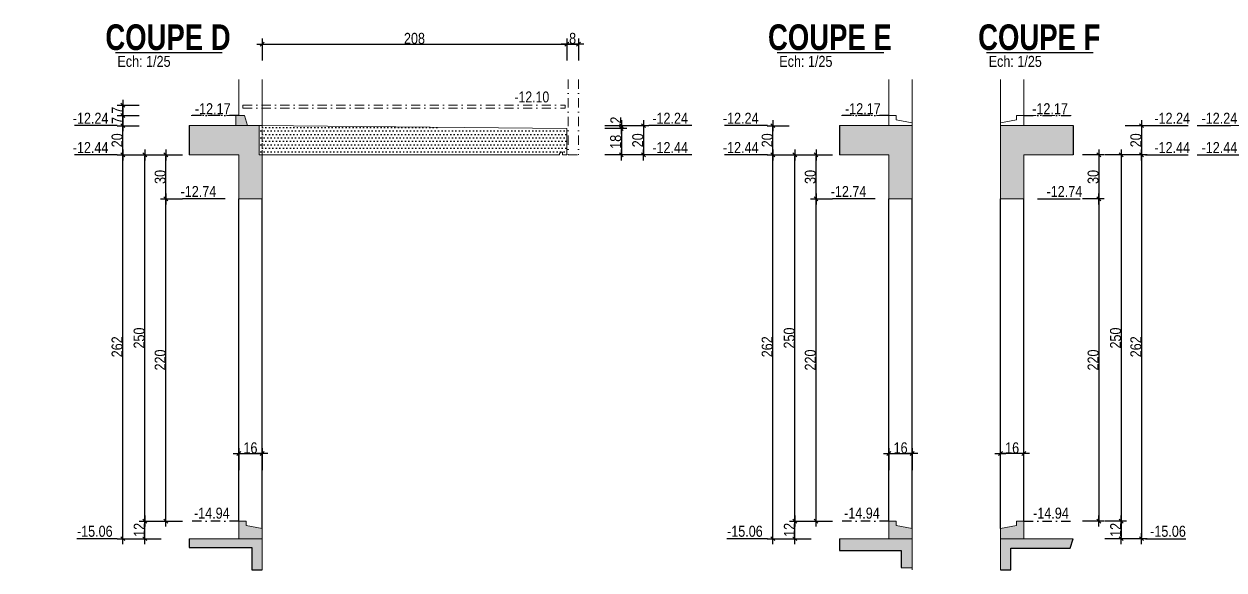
# Model space of a CAD drawing. Header units: millimetres. Extents: x -22 to 27383, y -3644 to 590.
# Drawn here: x 24017 to 25656, y -1179 to -433 of the extents above; entities that cross this region are included whole.
import ezdxf
from ezdxf.enums import TextEntityAlignment as Align

# ---------------------------------------------------------------- set-up
doc = ezdxf.new("R2010")
doc.units = ezdxf.units.MM
doc.linetypes.add('CACHE', pattern=[9.525, 6.35, -3.175])
doc.linetypes.add('TIRETPTX2', pattern=[50.8, 25.4, -12.7, 0, -12.7])
for name, color, linetype in [('01_cote_gen', 4, 'Continuous'), ('01_linteaux', 2, 'Continuous'), ('01_poch_BN', 9, 'Continuous'), ('01_poch_murs', 253, 'Continuous'), ('01_texte', 230, 'Continuous'), ('AA_COTES', 2, 'Continuous')]:
    doc.layers.add(name, color=color, linetype=linetype)
doc.layers.add('01_murs_coup', color=5, linetype='Continuous', lineweight=60)
doc.layers.add('01_tram_axes', color=2, linetype='TIRETPTX2', lineweight=9)
doc.styles.add('ARIAL NA', font='ARIALN.TTF')
doc.styles.add('Arial Narrow', font='ARIALN.TTF')
doc.styles.add('impact', font='impact.ttf')
doc.styles.add('MATTE_TXT', font='arial.ttf')
doc.styles.add('STYLE2', font='ARIALN.TTF')
doc.dimstyles.new('JB25', dxfattribs={"dimscale": 0.1, "dimtxt": 150, "dimasz": 15, "dimexe": 0.1, "dimexo": 0.1, "dimgap": 0.09, "dimtad": 1, "dimdec": 1, "dimlfac": 0.5, "dimdsep": 46, "dimtxsty": 'STYLE2', "dimblk1": 'BOND_G', "dimblk2": 'BOND_D', "dimsah": 1, "dimcen": 1.5, "dimdle": 0.01, "dimse1": 1, "dimse2": 1, "dimclrd": 4, "dimclre": 2, "dimclrt": 6, "dimazin": 2, "dimtfac": 2.333333, "dimtdec": 1, "dimtix": 1, "dimtmove": 2, "dimatfit": 3, "dimldrblk": 'BOND_G', "dimfxl": 1, "dimtolj": 1, "dimtzin": 0, "dimarcsym": 0})

# ---------------------------------------------------------------- blocks, each defined once
blk = doc.blocks.new('BOND_G')
at = {"layer": 'AA_COTES', "color": 0}
for p, q in [((0, -5), (0, 15)), ((5, 0), (-5, 0)), ((1.8, 1.8), (-1.8, -1.8))]:
    blk.add_line(p, q, dxfattribs=at)
blk = doc.blocks.new('BOND_D')
at = {"layer": 'AA_COTES', "color": 0}
for p, q in [((5, 0), (-5, 0)), ((-1.8, -1.8), (1.8, 1.8)), ((0, 5), (0, -15))]:
    blk.add_line(p, q, dxfattribs=at)
blk = doc.blocks.new('*D2472')
at = {"layer": '01_cote_gen', "color": 4, "lineweight": -2, "transparency": 16777216}
blk.add_line((24311.4, -1019.6), (24340.4, -1019.6), dxfattribs=at)
at = {"layer": 'Defpoints', "color": 0, "transparency": 16777216}
for p in [(24341.9, -1019.6), (24309.9, -1060.9), (24341.9, -1070.9)]:
    blk.add_point(p, dxfattribs=at)
at = {"layer": '01_cote_gen', "color": 4, "lineweight": -2, "transparency": 16777216, "xscale": 1.5, "yscale": 1.5, "zscale": 1.5, "rotation": 180}
blk.add_blockref('BOND_G', (24309.9, -1019.6), dxfattribs=at)
at = {"layer": '01_cote_gen', "color": 4, "lineweight": -2, "transparency": 16777216, "xscale": 1.5, "yscale": 1.5, "zscale": 1.5}
blk.add_blockref('BOND_D', (24341.9, -1019.6), dxfattribs=at)
at = {"layer": '01_cote_gen', "color": 6, "lineweight": 0, "transparency": 16777216, "insert": (24325.9, -1011.9), "char_height": 15, "attachment_point": 5, "style": 'STYLE2'}
blk.add_mtext('\\A1;16', dxfattribs=at)
blk = doc.blocks.new('*D2473')
at = {"layer": '01_cote_gen', "color": 4, "lineweight": -2, "transparency": 16777216}
blk.add_line((24181.5, -1134.3), (24181.5, -1113.3), dxfattribs=at)
at = {"layer": 'Defpoints', "color": 0, "transparency": 16777216}
for p in [(24181.5, -1111.8), (24279.6, -1111.8), (24279.6, -1135.8)]:
    blk.add_point(p, dxfattribs=at)
at = {"layer": '01_cote_gen', "color": 4, "lineweight": -2, "transparency": 16777216, "xscale": 1.5, "yscale": 1.5, "zscale": 1.5}
for name, p, rotation in [('BOND_D', (24181.5, -1111.8), 90), ('BOND_G', (24181.5, -1135.8), 270)]:
    blk.add_blockref(name, p, dxfattribs=dict(at, rotation=rotation))
at = {"layer": '01_cote_gen', "color": 6, "lineweight": 0, "transparency": 16777216, "insert": (24174, -1123.8), "char_height": 15, "attachment_point": 5, "rotation": 90, "style": 'STYLE2'}
blk.add_mtext('\\A1;12', dxfattribs=at)
blk = doc.blocks.new('*D2474')
at = {"layer": '01_cote_gen', "color": 4, "lineweight": -2, "transparency": 16777216}
blk.add_line((24343.4, -460.4), (24756.4, -460.4), dxfattribs=at)
at = {"layer": 'Defpoints', "color": 0, "transparency": 16777216}
for p in [(24757.9, -460.4), (24341.9, -525.3), (24757.9, -544.7)]:
    blk.add_point(p, dxfattribs=at)
at = {"layer": '01_cote_gen', "color": 4, "lineweight": -2, "transparency": 16777216, "xscale": 1.5, "yscale": 1.5, "zscale": 1.5, "rotation": 180}
blk.add_blockref('BOND_G', (24341.9, -460.4), dxfattribs=at)
at = {"layer": '01_cote_gen', "color": 4, "lineweight": -2, "transparency": 16777216, "xscale": 1.5, "yscale": 1.5, "zscale": 1.5}
blk.add_blockref('BOND_D', (24757.9, -460.4), dxfattribs=at)
at = {"layer": '01_cote_gen', "color": 6, "lineweight": 0, "transparency": 16777216, "insert": (24549.9, -452.7), "char_height": 15, "attachment_point": 5, "style": 'STYLE2'}
blk.add_mtext('\\A1;208', dxfattribs=at)
blk = doc.blocks.new('*D2475')
at = {"layer": '01_cote_gen', "color": 4, "lineweight": -2, "transparency": 16777216}
blk.add_line((24832.5, -577.3), (24832.5, -610.3), dxfattribs=at)
at = {"layer": 'Defpoints', "color": 0, "transparency": 16777216}
for p in [(24768.2, -575.8), (24768.2, -611.8), (24832.5, -611.8)]:
    blk.add_point(p, dxfattribs=at)
at = {"layer": '01_cote_gen', "color": 4, "lineweight": -2, "transparency": 16777216, "xscale": 1.5, "yscale": 1.5, "zscale": 1.5}
for name, p, rotation in [('BOND_G', (24832.5, -575.8), 90), ('BOND_D', (24832.5, -611.8), 270)]:
    blk.add_blockref(name, p, dxfattribs=dict(at, rotation=rotation))
at = {"layer": '01_cote_gen', "color": 6, "lineweight": 0, "transparency": 16777216, "insert": (24824.8, -593.8), "char_height": 15, "attachment_point": 5, "rotation": 90, "style": 'STYLE2'}
blk.add_mtext('\\A1;18', dxfattribs=at)
blk = doc.blocks.new('*D2476')
at = {"layer": '01_cote_gen', "color": 4, "lineweight": -2, "transparency": 16777216}
blk.add_line((24832.5, -573.3), (24832.5, -574.3), dxfattribs=at)
at = {"layer": 'Defpoints', "color": 0, "transparency": 16777216}
for p in [(24348.2, -571.8), (24768.2, -575.8), (24832.5, -575.8)]:
    blk.add_point(p, dxfattribs=at)
at = {"layer": '01_cote_gen', "color": 4, "lineweight": -2, "transparency": 16777216, "xscale": 1.5, "yscale": 1.5, "zscale": 1.5}
for name, p, rotation in [('BOND_G', (24832.5, -571.8), 90), ('BOND_D', (24832.5, -575.8), 270)]:
    blk.add_blockref(name, p, dxfattribs=dict(at, rotation=rotation))
at = {"layer": '01_cote_gen', "color": 6, "lineweight": 0, "transparency": 16777216, "insert": (24825, -564.2), "char_height": 15, "attachment_point": 5, "rotation": 90, "style": 'STYLE2'}
blk.add_mtext('\\A1;2', dxfattribs=at)
blk = doc.blocks.new('*D2477')
at = {"layer": '01_cote_gen', "color": 4, "lineweight": -2, "transparency": 16777216}
blk.add_line((24862.7, -573.3), (24862.7, -610.3), dxfattribs=at)
at = {"layer": 'Defpoints', "color": 0, "transparency": 16777216}
for p in [(24840, -571.8), (24840, -611.8), (24862.7, -611.8)]:
    blk.add_point(p, dxfattribs=at)
at = {"layer": '01_cote_gen', "color": 4, "lineweight": -2, "transparency": 16777216, "xscale": 1.5, "yscale": 1.5, "zscale": 1.5}
for name, p, rotation in [('BOND_G', (24862.7, -571.8), 90), ('BOND_D', (24862.7, -611.8), 270)]:
    blk.add_blockref(name, p, dxfattribs=dict(at, rotation=rotation))
at = {"layer": '01_cote_gen', "color": 6, "lineweight": 0, "transparency": 16777216, "insert": (24855, -591.8), "char_height": 15, "attachment_point": 5, "rotation": 90, "style": 'STYLE2'}
blk.add_mtext('\\A1;20', dxfattribs=at)
blk = doc.blocks.new('*D2484')
at = {"layer": '01_cote_gen', "color": 4, "lineweight": -2, "ltscale": 2, "transparency": 16777216}
blk.add_line((24759.4, -460.4), (24772.4, -460.4), dxfattribs=at)
at = {"layer": 'Defpoints', "color": 0, "ltscale": 2, "transparency": 16777216}
for p in [(24757.9, -467.9), (24773.9, -460.4), (24773.9, -508.7)]:
    blk.add_point(p, dxfattribs=at)
at = {"layer": '01_cote_gen', "color": 4, "lineweight": -2, "ltscale": 2, "transparency": 16777216, "xscale": 1.5, "yscale": 1.5, "zscale": 1.5, "rotation": 180}
blk.add_blockref('BOND_G', (24757.9, -460.4), dxfattribs=at)
at = {"layer": '01_cote_gen', "color": 4, "lineweight": -2, "ltscale": 2, "transparency": 16777216, "xscale": 1.5, "yscale": 1.5, "zscale": 1.5}
blk.add_blockref('BOND_D', (24773.9, -460.4), dxfattribs=at)
at = {"layer": '01_cote_gen', "color": 6, "lineweight": 0, "ltscale": 2, "transparency": 16777216, "insert": (24765.9, -452.7), "char_height": 15, "attachment_point": 5, "style": 'STYLE2'}
blk.add_mtext('\\A1;8', dxfattribs=at)
blk = doc.blocks.new('*D2478')
at = {"layer": '01_cote_gen', "color": 4, "lineweight": -2, "ltscale": 0.1, "transparency": 16777216}
blk.add_line((24151.4, -610.3), (24151.4, -573.3), dxfattribs=at)
at = {"layer": 'Defpoints', "color": 0, "ltscale": 0.1, "transparency": 16777216}
for p in [(24151.4, -571.8), (24194.7, -571.8), (24201.6, -611.8)]:
    blk.add_point(p, dxfattribs=at)
at = {"layer": '01_cote_gen', "color": 4, "lineweight": -2, "ltscale": 0.1, "transparency": 16777216, "xscale": 1.5, "yscale": 1.5, "zscale": 1.5}
for name, p, rotation in [('BOND_D', (24151.4, -571.8), 90), ('BOND_G', (24151.4, -611.8), 270)]:
    blk.add_blockref(name, p, dxfattribs=dict(at, rotation=rotation))
at = {"layer": '01_cote_gen', "color": 6, "ltscale": 0.1, "transparency": 16777216, "insert": (24143.8, -591.8), "char_height": 15, "attachment_point": 5, "rotation": 90, "style": 'STYLE2'}
blk.add_mtext('\\A1;20', dxfattribs=at)
blk = doc.blocks.new('*D2479')
at = {"layer": '01_cote_gen', "color": 4, "lineweight": -2, "ltscale": 0.1, "transparency": 16777216}
blk.add_line((24151.4, -570.3), (24151.4, -559.3), dxfattribs=at)
at = {"layer": 'Defpoints', "color": 0, "ltscale": 0.1, "transparency": 16777216}
for p in [(24151.4, -557.8), (24187, -557.8), (24187, -571.8)]:
    blk.add_point(p, dxfattribs=at)
at = {"layer": '01_cote_gen', "color": 4, "lineweight": -2, "ltscale": 0.1, "transparency": 16777216, "xscale": 1.5, "yscale": 1.5, "zscale": 1.5}
for name, p, rotation in [('BOND_D', (24151.4, -557.8), 90), ('BOND_G', (24151.4, -571.8), 270)]:
    blk.add_blockref(name, p, dxfattribs=dict(at, rotation=rotation))
at = {"layer": '01_cote_gen', "color": 6, "ltscale": 0.1, "transparency": 16777216, "insert": (24143.9, -564.8), "char_height": 15, "attachment_point": 5, "rotation": 90, "style": 'STYLE2'}
blk.add_mtext('\\A1;7', dxfattribs=at)
blk = doc.blocks.new('*D2480')
at = {"layer": '01_cote_gen', "color": 4, "lineweight": -2, "ltscale": 0.1, "transparency": 16777216}
blk.add_line((24151.4, -556.3), (24151.4, -545.3), dxfattribs=at)
at = {"layer": 'Defpoints', "color": 0, "ltscale": 0.1, "transparency": 16777216}
for p in [(24151.4, -543.8), (24273.2, -543.8), (24259.9, -557.8)]:
    blk.add_point(p, dxfattribs=at)
at = {"layer": '01_cote_gen', "color": 4, "lineweight": -2, "ltscale": 0.1, "transparency": 16777216, "xscale": 1.5, "yscale": 1.5, "zscale": 1.5}
for name, p, rotation in [('BOND_D', (24151.4, -543.8), 90), ('BOND_G', (24151.4, -557.8), 270)]:
    blk.add_blockref(name, p, dxfattribs=dict(at, rotation=rotation))
at = {"layer": '01_cote_gen', "color": 6, "ltscale": 0.1, "transparency": 16777216, "insert": (24143.9, -550.8), "char_height": 15, "attachment_point": 5, "rotation": 90, "style": 'STYLE2'}
blk.add_mtext('\\A1;7', dxfattribs=at)
blk = doc.blocks.new('*D2481')
at = {"layer": '01_cote_gen', "color": 4, "lineweight": -2, "transparency": 16777216}
blk.add_line((24151.4, -1134.3), (24151.4, -613.3), dxfattribs=at)
at = {"layer": 'Defpoints', "color": 0, "transparency": 16777216}
for p in [(24151.4, -611.8), (24173.9, -611.8), (24210.3, -1135.8)]:
    blk.add_point(p, dxfattribs=at)
at = {"layer": '01_cote_gen', "color": 4, "lineweight": -2, "transparency": 16777216, "xscale": 1.5, "yscale": 1.5, "zscale": 1.5}
for name, p, rotation in [('BOND_D', (24151.4, -611.8), 90), ('BOND_G', (24151.4, -1135.8), 270)]:
    blk.add_blockref(name, p, dxfattribs=dict(at, rotation=rotation))
at = {"layer": '01_cote_gen', "color": 6, "transparency": 16777216, "insert": (24143.8, -873.8), "char_height": 15, "attachment_point": 5, "rotation": 90, "style": 'STYLE2'}
blk.add_mtext('\\A1;262', dxfattribs=at)
blk = doc.blocks.new('*D2482')
at = {"layer": '01_cote_gen', "color": 4, "lineweight": -2, "transparency": 16777216}
blk.add_line((24181.5, -1110.3), (24181.5, -613.3), dxfattribs=at)
at = {"layer": 'Defpoints', "color": 0, "transparency": 16777216}
for p in [(24173.9, -611.8), (24181.5, -611.8), (24189, -1111.8)]:
    blk.add_point(p, dxfattribs=at)
at = {"layer": '01_cote_gen', "color": 4, "lineweight": -2, "transparency": 16777216, "xscale": 1.5, "yscale": 1.5, "zscale": 1.5}
for name, p, rotation in [('BOND_D', (24181.5, -611.8), 90), ('BOND_G', (24181.5, -1111.8), 270)]:
    blk.add_blockref(name, p, dxfattribs=dict(at, rotation=rotation))
at = {"layer": '01_cote_gen', "color": 6, "transparency": 16777216, "insert": (24173.9, -861.8), "char_height": 15, "attachment_point": 5, "rotation": 90, "style": 'STYLE2'}
blk.add_mtext('\\A1;250', dxfattribs=at)
blk = doc.blocks.new('*D2485')
at = {"layer": '01_cote_gen', "color": 4, "lineweight": -2, "transparency": 16777216}
blk.add_line((24210.4, -1110.3), (24210.4, -673.3), dxfattribs=at)
at = {"layer": 'Defpoints', "color": 0, "transparency": 16777216}
for p in [(24210.4, -671.8), (24309.9, -671.8), (24245.1, -1111.8)]:
    blk.add_point(p, dxfattribs=at)
at = {"layer": '01_cote_gen', "color": 4, "lineweight": -2, "transparency": 16777216, "xscale": 1.5, "yscale": 1.5, "zscale": 1.5}
for name, p, rotation in [('BOND_D', (24210.4, -671.8), 90), ('BOND_G', (24210.4, -1111.8), 270)]:
    blk.add_blockref(name, p, dxfattribs=dict(at, rotation=rotation))
at = {"layer": '01_cote_gen', "color": 6, "transparency": 16777216, "insert": (24202.7, -891.8), "char_height": 15, "attachment_point": 5, "rotation": 90, "style": 'STYLE2'}
blk.add_mtext('\\A1;220', dxfattribs=at)
blk = doc.blocks.new('*D2483')
at = {"layer": '01_cote_gen', "color": 4, "lineweight": -2, "transparency": 16777216}
blk.add_line((24210.4, -670.3), (24210.4, -613.3), dxfattribs=at)
at = {"layer": 'Defpoints', "color": 0, "transparency": 16777216}
for p in [(24204, -611.8), (24210.4, -611.8), (24232.9, -671.8)]:
    blk.add_point(p, dxfattribs=at)
at = {"layer": '01_cote_gen', "color": 4, "lineweight": -2, "transparency": 16777216, "xscale": 1.5, "yscale": 1.5, "zscale": 1.5}
for name, p, rotation in [('BOND_D', (24210.4, -611.8), 90), ('BOND_G', (24210.4, -671.8), 270)]:
    blk.add_blockref(name, p, dxfattribs=dict(at, rotation=rotation))
at = {"layer": '01_cote_gen', "color": 6, "transparency": 16777216, "insert": (24202.7, -641.8), "char_height": 15, "attachment_point": 5, "rotation": 90, "style": 'STYLE2'}
blk.add_mtext('\\A1;30', dxfattribs=at)
blk = doc.blocks.new('*D2486')
at = {"layer": '01_cote_gen', "color": 4, "lineweight": -2, "transparency": 16777216}
blk.add_line((25199.4, -1019.6), (25228.4, -1019.6), dxfattribs=at)
at = {"layer": 'Defpoints', "color": 0, "transparency": 16777216}
for p in [(25229.9, -1019.6), (25197.9, -1060.9), (25229.9, -1070.9)]:
    blk.add_point(p, dxfattribs=at)
at = {"layer": '01_cote_gen', "color": 4, "lineweight": -2, "transparency": 16777216, "xscale": 1.5, "yscale": 1.5, "zscale": 1.5, "rotation": 180}
blk.add_blockref('BOND_G', (25197.9, -1019.6), dxfattribs=at)
at = {"layer": '01_cote_gen', "color": 4, "lineweight": -2, "transparency": 16777216, "xscale": 1.5, "yscale": 1.5, "zscale": 1.5}
blk.add_blockref('BOND_D', (25229.9, -1019.6), dxfattribs=at)
at = {"layer": '01_cote_gen', "color": 6, "lineweight": 0, "transparency": 16777216, "insert": (25213.9, -1011.9), "char_height": 15, "attachment_point": 5, "style": 'STYLE2'}
blk.add_mtext('\\A1;16', dxfattribs=at)
blk = doc.blocks.new('*D2487')
at = {"layer": '01_cote_gen', "color": 4, "lineweight": -2, "transparency": 16777216}
blk.add_line((25069.5, -1134.3), (25069.5, -1113.3), dxfattribs=at)
at = {"layer": 'Defpoints', "color": 0, "transparency": 16777216}
for p in [(25069.5, -1111.8), (25167.6, -1111.8), (25167.6, -1135.8)]:
    blk.add_point(p, dxfattribs=at)
at = {"layer": '01_cote_gen', "color": 4, "lineweight": -2, "transparency": 16777216, "xscale": 1.5, "yscale": 1.5, "zscale": 1.5}
for name, p, rotation in [('BOND_D', (25069.5, -1111.8), 90), ('BOND_G', (25069.5, -1135.8), 270)]:
    blk.add_blockref(name, p, dxfattribs=dict(at, rotation=rotation))
at = {"layer": '01_cote_gen', "color": 6, "lineweight": 0, "transparency": 16777216, "insert": (25062, -1123.8), "char_height": 15, "attachment_point": 5, "rotation": 90, "style": 'STYLE2'}
blk.add_mtext('\\A1;12', dxfattribs=at)
blk = doc.blocks.new('*D2488')
at = {"layer": '01_cote_gen', "color": 4, "lineweight": -2, "ltscale": 0.1, "transparency": 16777216}
blk.add_line((25039.4, -610.3), (25039.4, -573.3), dxfattribs=at)
at = {"layer": 'Defpoints', "color": 0, "ltscale": 0.1, "transparency": 16777216}
for p in [(25039.4, -571.8), (25082.7, -571.8), (25089.6, -611.8)]:
    blk.add_point(p, dxfattribs=at)
at = {"layer": '01_cote_gen', "color": 4, "lineweight": -2, "ltscale": 0.1, "transparency": 16777216, "xscale": 1.5, "yscale": 1.5, "zscale": 1.5}
for name, p, rotation in [('BOND_D', (25039.4, -571.8), 90), ('BOND_G', (25039.4, -611.8), 270)]:
    blk.add_blockref(name, p, dxfattribs=dict(at, rotation=rotation))
at = {"layer": '01_cote_gen', "color": 6, "ltscale": 0.1, "transparency": 16777216, "insert": (25031.8, -591.8), "char_height": 15, "attachment_point": 5, "rotation": 90, "style": 'STYLE2'}
blk.add_mtext('\\A1;20', dxfattribs=at)
blk = doc.blocks.new('*D2489')
at = {"layer": '01_cote_gen', "color": 4, "lineweight": -2, "transparency": 16777216}
blk.add_line((25039.4, -1134.3), (25039.4, -613.3), dxfattribs=at)
at = {"layer": 'Defpoints', "color": 0, "transparency": 16777216}
for p in [(25039.4, -611.8), (25061.9, -611.8), (25098.3, -1135.8)]:
    blk.add_point(p, dxfattribs=at)
at = {"layer": '01_cote_gen', "color": 4, "lineweight": -2, "transparency": 16777216, "xscale": 1.5, "yscale": 1.5, "zscale": 1.5}
for name, p, rotation in [('BOND_D', (25039.4, -611.8), 90), ('BOND_G', (25039.4, -1135.8), 270)]:
    blk.add_blockref(name, p, dxfattribs=dict(at, rotation=rotation))
at = {"layer": '01_cote_gen', "color": 6, "transparency": 16777216, "insert": (25031.8, -873.8), "char_height": 15, "attachment_point": 5, "rotation": 90, "style": 'STYLE2'}
blk.add_mtext('\\A1;262', dxfattribs=at)
blk = doc.blocks.new('*D2490')
at = {"layer": '01_cote_gen', "color": 4, "lineweight": -2, "transparency": 16777216}
blk.add_line((25069.5, -1110.3), (25069.5, -613.3), dxfattribs=at)
at = {"layer": 'Defpoints', "color": 0, "transparency": 16777216}
for p in [(25061.9, -611.8), (25069.5, -611.8), (25077, -1111.8)]:
    blk.add_point(p, dxfattribs=at)
at = {"layer": '01_cote_gen', "color": 4, "lineweight": -2, "transparency": 16777216, "xscale": 1.5, "yscale": 1.5, "zscale": 1.5}
for name, p, rotation in [('BOND_D', (25069.5, -611.8), 90), ('BOND_G', (25069.5, -1111.8), 270)]:
    blk.add_blockref(name, p, dxfattribs=dict(at, rotation=rotation))
at = {"layer": '01_cote_gen', "color": 6, "transparency": 16777216, "insert": (25061.9, -861.8), "char_height": 15, "attachment_point": 5, "rotation": 90, "style": 'STYLE2'}
blk.add_mtext('\\A1;250', dxfattribs=at)
blk = doc.blocks.new('*D2491')
at = {"layer": '01_cote_gen', "color": 4, "lineweight": -2, "transparency": 16777216}
blk.add_line((25098.4, -1110.3), (25098.4, -673.3), dxfattribs=at)
at = {"layer": 'Defpoints', "color": 0, "transparency": 16777216}
for p in [(25098.4, -671.8), (25197.9, -671.8), (25133.1, -1111.8)]:
    blk.add_point(p, dxfattribs=at)
at = {"layer": '01_cote_gen', "color": 4, "lineweight": -2, "transparency": 16777216, "xscale": 1.5, "yscale": 1.5, "zscale": 1.5}
for name, p, rotation in [('BOND_D', (25098.4, -671.8), 90), ('BOND_G', (25098.4, -1111.8), 270)]:
    blk.add_blockref(name, p, dxfattribs=dict(at, rotation=rotation))
at = {"layer": '01_cote_gen', "color": 6, "transparency": 16777216, "insert": (25090.7, -891.8), "char_height": 15, "attachment_point": 5, "rotation": 90, "style": 'STYLE2'}
blk.add_mtext('\\A1;220', dxfattribs=at)
blk = doc.blocks.new('*D2492')
at = {"layer": '01_cote_gen', "color": 4, "lineweight": -2, "transparency": 16777216}
blk.add_line((25098.4, -670.3), (25098.4, -613.3), dxfattribs=at)
at = {"layer": 'Defpoints', "color": 0, "transparency": 16777216}
for p in [(25092, -611.8), (25098.4, -611.8), (25120.9, -671.8)]:
    blk.add_point(p, dxfattribs=at)
at = {"layer": '01_cote_gen', "color": 4, "lineweight": -2, "transparency": 16777216, "xscale": 1.5, "yscale": 1.5, "zscale": 1.5}
for name, p, rotation in [('BOND_D', (25098.4, -611.8), 90), ('BOND_G', (25098.4, -671.8), 270)]:
    blk.add_blockref(name, p, dxfattribs=dict(at, rotation=rotation))
at = {"layer": '01_cote_gen', "color": 6, "transparency": 16777216, "insert": (25090.7, -641.8), "char_height": 15, "attachment_point": 5, "rotation": 90, "style": 'STYLE2'}
blk.add_mtext('\\A1;30', dxfattribs=at)
blk = doc.blocks.new('*D2493')
at = {"layer": '01_cote_gen', "color": 4, "lineweight": -2, "transparency": 16777216}
blk.add_line((25380.8, -1019.6), (25351.8, -1019.6), dxfattribs=at)
at = {"layer": 'Defpoints', "color": 0, "transparency": 16777216}
for p in [(25350.3, -1019.6), (25382.3, -1060.9), (25350.3, -1070.9)]:
    blk.add_point(p, dxfattribs=at)
at = {"layer": '01_cote_gen', "color": 4, "lineweight": -2, "transparency": 16777216, "xscale": 1.5, "yscale": 1.5, "zscale": 1.5, "rotation": 180}
blk.add_blockref('BOND_D', (25350.3, -1019.6), dxfattribs=at)
at = {"layer": '01_cote_gen', "color": 4, "lineweight": -2, "transparency": 16777216, "xscale": 1.5, "yscale": 1.5, "zscale": 1.5}
blk.add_blockref('BOND_G', (25382.3, -1019.6), dxfattribs=at)
at = {"layer": '01_cote_gen', "color": 6, "lineweight": 0, "transparency": 16777216, "insert": (25366.3, -1011.9), "char_height": 15, "attachment_point": 5, "style": 'STYLE2'}
blk.add_mtext('\\A1;16', dxfattribs=at)
blk = doc.blocks.new('*D2494')
at = {"layer": '01_cote_gen', "color": 4, "lineweight": -2, "transparency": 16777216}
blk.add_line((25543.1, -573.3), (25543.1, -610.3), dxfattribs=at)
at = {"layer": 'Defpoints', "color": 0, "transparency": 16777216}
for p in [(25449.8, -571.8), (25449.8, -611.8), (25543.1, -611.8)]:
    blk.add_point(p, dxfattribs=at)
at = {"layer": '01_cote_gen', "color": 4, "lineweight": -2, "transparency": 16777216, "xscale": 1.5, "yscale": 1.5, "zscale": 1.5}
for name, p, rotation in [('BOND_G', (25543.1, -571.8), 90), ('BOND_D', (25543.1, -611.8), 270)]:
    blk.add_blockref(name, p, dxfattribs=dict(at, rotation=rotation))
at = {"layer": '01_cote_gen', "color": 6, "transparency": 16777216, "insert": (25535.4, -591.8), "char_height": 15, "attachment_point": 5, "rotation": 90, "style": 'STYLE2'}
blk.add_mtext('\\A1;20', dxfattribs=at)
blk = doc.blocks.new('*D2495')
at = {"layer": '01_cote_gen', "color": 4, "lineweight": -2, "transparency": 16777216}
blk.add_line((0, -613.3), (0, -1134.3), dxfattribs=at)
at = {"layer": 'Defpoints', "color": 0, "transparency": 16777216}
for p in [(25449.8, -611.8), (0, -1135.8), (0, -1135.8)]:
    blk.add_point(p, dxfattribs=at)
at = {"layer": '01_cote_gen', "color": 4, "lineweight": -2, "transparency": 16777216, "xscale": 1.5, "yscale": 1.5, "zscale": 1.5}
for name, p, rotation in [('BOND_G', (0, -611.8), 90), ('BOND_D', (0, -1135.8), 270)]:
    blk.add_blockref(name, p, dxfattribs=dict(at, rotation=rotation))
at = {"layer": '01_cote_gen', "color": 6, "transparency": 16777216, "insert": (-7.7, -873.8), "char_height": 15, "attachment_point": 5, "rotation": 90, "style": 'STYLE2'}
blk.add_mtext('\\A1;262', dxfattribs=at)
blk = doc.blocks.new('*D2496')
at = {"layer": '01_cote_gen', "color": 4, "lineweight": -2, "transparency": 16777216}
blk.add_line((25515.2, -613.3), (25515.2, -1110.3), dxfattribs=at)
at = {"layer": 'Defpoints', "color": 0, "transparency": 16777216}
for p in [(25449.8, -611.8), (25449.8, -1111.8), (25515.2, -1111.8)]:
    blk.add_point(p, dxfattribs=at)
at = {"layer": '01_cote_gen', "color": 4, "lineweight": -2, "transparency": 16777216, "xscale": 1.5, "yscale": 1.5, "zscale": 1.5}
for name, p, rotation in [('BOND_G', (25515.2, -611.8), 90), ('BOND_D', (25515.2, -1111.8), 270)]:
    blk.add_blockref(name, p, dxfattribs=dict(at, rotation=rotation))
at = {"layer": '01_cote_gen', "color": 6, "transparency": 16777216, "insert": (25507.6, -861.8), "char_height": 15, "attachment_point": 5, "rotation": 90, "style": 'STYLE2'}
blk.add_mtext('\\A1;250', dxfattribs=at)
blk = doc.blocks.new('*D2497')
at = {"layer": '01_cote_gen', "color": 4, "lineweight": -2, "transparency": 16777216}
blk.add_line((25515.2, -1113.3), (25515.2, -1134.3), dxfattribs=at)
at = {"layer": 'Defpoints', "color": 0, "transparency": 16777216}
for p in [(25492.7, -1111.8), (25449.8, -1135.8), (25515.2, -1135.8)]:
    blk.add_point(p, dxfattribs=at)
at = {"layer": '01_cote_gen', "color": 4, "lineweight": -2, "transparency": 16777216, "xscale": 1.5, "yscale": 1.5, "zscale": 1.5}
for name, p, rotation in [('BOND_G', (25515.2, -1111.8), 90), ('BOND_D', (25515.2, -1135.8), 270)]:
    blk.add_blockref(name, p, dxfattribs=dict(at, rotation=rotation))
at = {"layer": '01_cote_gen', "color": 6, "transparency": 16777216, "insert": (25507.7, -1123.8), "char_height": 15, "attachment_point": 5, "rotation": 90, "style": 'STYLE2'}
blk.add_mtext('\\A1;12', dxfattribs=at)
blk = doc.blocks.new('*D2498')
at = {"layer": '01_cote_gen', "color": 4, "lineweight": -2, "transparency": 16777216}
blk.add_line((25484.7, -613.3), (25484.7, -670.3), dxfattribs=at)
at = {"layer": 'Defpoints', "color": 0, "transparency": 16777216}
for p in [(25449.8, -611.8), (25382.3, -671.8), (25484.7, -671.8)]:
    blk.add_point(p, dxfattribs=at)
at = {"layer": '01_cote_gen', "color": 4, "lineweight": -2, "transparency": 16777216, "xscale": 1.5, "yscale": 1.5, "zscale": 1.5}
for name, p, rotation in [('BOND_G', (25484.7, -611.8), 90), ('BOND_D', (25484.7, -671.8), 270)]:
    blk.add_blockref(name, p, dxfattribs=dict(at, rotation=rotation))
at = {"layer": '01_cote_gen', "color": 6, "transparency": 16777216, "insert": (25477, -641.8), "char_height": 15, "attachment_point": 5, "rotation": 90, "style": 'STYLE2'}
blk.add_mtext('\\A1;30', dxfattribs=at)
blk = doc.blocks.new('*D2499')
at = {"layer": '01_cote_gen', "color": 4, "lineweight": -2, "transparency": 16777216}
blk.add_line((25484.7, -673.3), (25484.7, -1110.3), dxfattribs=at)
at = {"layer": 'Defpoints', "color": 0, "transparency": 16777216}
for p in [(25462.2, -671.8), (25449.8, -1111.8), (25484.7, -1111.8)]:
    blk.add_point(p, dxfattribs=at)
at = {"layer": '01_cote_gen', "color": 4, "lineweight": -2, "transparency": 16777216, "xscale": 1.5, "yscale": 1.5, "zscale": 1.5}
for name, p, rotation in [('BOND_G', (25484.7, -671.8), 90), ('BOND_D', (25484.7, -1111.8), 270)]:
    blk.add_blockref(name, p, dxfattribs=dict(at, rotation=rotation))
at = {"layer": '01_cote_gen', "color": 6, "transparency": 16777216, "insert": (25477, -891.8), "char_height": 15, "attachment_point": 5, "rotation": 90, "style": 'STYLE2'}
blk.add_mtext('\\A1;220', dxfattribs=at)
blk = doc.blocks.new('*D2504')
at = {"layer": '01_cote_gen', "color": 4, "lineweight": -2, "transparency": 16777216}
blk.add_line((25543.1, -613.3), (25543.1, -1134.3), dxfattribs=at)
at = {"layer": 'Defpoints', "color": 0, "transparency": 16777216}
for p in [(25522.7, -611.8), (25522.7, -1135.8), (25543.1, -1135.8)]:
    blk.add_point(p, dxfattribs=at)
at = {"layer": '01_cote_gen', "color": 4, "lineweight": -2, "transparency": 16777216, "xscale": 1.5, "yscale": 1.5, "zscale": 1.5}
for name, p, rotation in [('BOND_G', (25543.1, -611.8), 90), ('BOND_D', (25543.1, -1135.8), 270)]:
    blk.add_blockref(name, p, dxfattribs=dict(at, rotation=rotation))
at = {"layer": '01_cote_gen', "color": 6, "transparency": 16777216, "insert": (25535.4, -873.8), "char_height": 15, "attachment_point": 5, "rotation": 90, "style": 'STYLE2'}
blk.add_mtext('\\A1;262', dxfattribs=at)
blk = doc.blocks.new('*D2522')
at = {"layer": '01_cote_gen', "color": 4, "lineweight": -2, "transparency": 16777216}
blk.add_line((1156.4, -613.3), (1156.4, -1134.3), dxfattribs=at)
at = {"layer": 'Defpoints', "color": 0, "transparency": 16777216}
for p in [(26606.2, -611.8), (1156.4, -1135.8), (1156.4, -1135.8)]:
    blk.add_point(p, dxfattribs=at)
at = {"layer": '01_cote_gen', "color": 4, "lineweight": -2, "transparency": 16777216, "xscale": 1.5, "yscale": 1.5, "zscale": 1.5}
for name, p, rotation in [('BOND_G', (1156.4, -611.8), 90), ('BOND_D', (1156.4, -1135.8), 270)]:
    blk.add_blockref(name, p, dxfattribs=dict(at, rotation=rotation))
at = {"layer": '01_cote_gen', "color": 6, "transparency": 16777216, "insert": (1148.8, -873.8), "char_height": 15, "attachment_point": 5, "rotation": 90, "style": 'STYLE2'}
blk.add_mtext('\\A1;262', dxfattribs=at)

msp = doc.modelspace()

# ---------------------------------------------------------------- hatches: boundary and pattern name
at = {"layer": '01_poch_BN'}
h = msp.add_hatch(color=256, dxfattribs=at)
h.dxf.hatch_style = 1
h.paths.add_polyline_path([(24337.89, -571.79), (24242.33, -571.79), (24242.33, -611.79), (24309.89, -611.79), (24309.89, -671.79), (24341.89, -671.79), (24341.89, -611.79), (24337.89, -611.79)])
h.paths.add_polyline_path([(24317.89, -557.79), (24305.89, -557.79), (24305.89, -571.79), (24321.89, -571.79)])
h = msp.add_hatch(color=256, dxfattribs=at)
h.dxf.hatch_style = 1
h.paths.add_polyline_path([(25229.89, -571.79), (25130.33, -571.79), (25130.33, -611.79), (25197.89, -611.79), (25197.89, -671.79), (25229.89, -671.79)])
h = msp.add_hatch(color=256, dxfattribs=at)
h.dxf.hatch_style = 1
h.paths.add_polyline_path([(25449.83, -571.79), (25350.26, -571.79), (25350.26, -671.79), (25382.26, -671.79), (25382.26, -611.79), (25449.83, -611.79)])
h = msp.add_hatch(color=256, dxfattribs=at)
h.dxf.hatch_style = 1
h.paths.add_polyline_path([(24341.89, -1135.79), (24242.33, -1135.79), (24242.33, -1147.86), (24327.93, -1147.86), (24327.93, -1178.14), (24341.89, -1178.14)])
h.paths.add_polyline_path([(24341.89, -1121.79), (24319.89, -1117.79), (24319.89, -1111.79), (24309.89, -1111.79), (24309.89, -1135.79), (24341.89, -1135.79)])
h = msp.add_hatch(color=256, dxfattribs=at)
h.dxf.hatch_style = 1
h.paths.add_polyline_path([(25229.89, -1121.79), (25207.89, -1117.79), (25207.89, -1111.79), (25197.89, -1111.79), (25197.89, -1135.79), (25229.89, -1135.79)])
h.paths.add_polyline_path([(25229.89, -1135.79), (25130.33, -1135.79), (25130.33, -1151.82), (25214.69, -1151.82), (25214.69, -1175.21), (25229.89, -1175.4)])
h = msp.add_hatch(color=256, dxfattribs=at)
h.dxf.hatch_style = 1
h.paths.add_polyline_path([(25382.26, -1111.79), (25372.26, -1111.79), (25372.26, -1117.79), (25350.26, -1121.79), (25350.26, -1135.79), (25382.26, -1135.79)])
h.paths.add_polyline_path([(25449.83, -1135.79), (25350.26, -1135.79), (25350.26, -1178.56), (25364.39, -1178.56), (25364.39, -1148.54), (25445.67, -1148.54)])
at = {"layer": '01_poch_murs', "ltscale": 5}
h = msp.add_hatch(dxfattribs=at)
h.set_pattern_fill('DOTS', color=256, scale=3)
h.set_pattern_definition([(0, (525.017, 22733.556), (2.38125, 4.7625), [0, -4.7625])])
edge = h.paths.add_edge_path()
edge.add_line((24757.89, -575.79), (24337.89, -571.79))
edge.add_line((24337.89, -571.79), (24337.89, -611.79))
edge.add_line((24337.89, -611.79), (24731.89, -611.79))
edge.add_arc((24735.89, -611.79), 4, 90, 180, ccw=False)
edge.add_line((24735.89, -607.79), (24735.89, -611.79))
edge.add_line((24735.89, -611.79), (24757.89, -611.79))
edge.add_line((24757.89, -611.79), (24757.89, -575.79))

# ---------------------------------------------------------------- linework, layer by layer
at = {"layer": '01_linteaux', "lineweight": 0}
for p, q in [((24309.89, -508.74), (24309.89, -557.79)), ((24341.89, -508.74), (24341.89, -571.83)), ((25197.89, -508.74), (25197.89, -557.79)), ((25229.89, -508.74), (25229.89, -567.79)), ((25350.26, -508.74), (25350.26, -567.79)), ((25382.26, -508.74), (25382.26, -557.79))]:
    msp.add_line(p, q, dxfattribs=at)
at = {"layer": '01_linteaux', "linetype": 'TIRETPTX2', "ltscale": 0.5}
for p, q in [((24309.89, -557.79), (24242.33, -557.79)), ((25197.89, -557.79), (25130.33, -557.79)), ((25382.26, -557.79), (25449.83, -557.79)), ((24309.89, -1111.79), (24242.33, -1111.79)), ((25197.89, -1111.79), (25130.33, -1111.79)), ((25382.26, -1111.79), (25449.83, -1111.79))]:
    msp.add_line(p, q, dxfattribs=at)
at = {"layer": '01_linteaux', "linetype": 'CACHE', "lineweight": 0}
msp.add_line((24341.89, -611.79), (24341.89, -571.83), dxfattribs=at)
at = {"layer": '01_linteaux', "linetype": 'Continuous', "ltscale": 1.5}
for p, q in [((24309.89, -1111.79), (24309.89, -671.79)), ((24341.89, -1121.79), (24341.89, -671.79)), ((25197.89, -1111.79), (25197.89, -671.79)), ((25229.89, -1121.79), (25229.89, -671.79)), ((25350.26, -1121.79), (25350.26, -671.79)), ((25382.26, -1111.79), (25382.26, -671.79))]:
    msp.add_line(p, q, dxfattribs=at)
at = {"layer": '01_murs_coup', "lineweight": 0}
for p, q in [((24341.89, -571.79), (24242.33, -571.79)), ((25229.89, -571.79), (25130.33, -571.79)), ((25197.89, -571.79), (25197.89, -557.79)), ((25197.89, -557.79), (25207.89, -557.79)), ((25207.89, -563.79), (25207.89, -557.79)), ((25229.89, -567.79), (25207.89, -563.79)), ((25350.26, -567.79), (25372.26, -563.79)), ((25350.26, -571.79), (25449.83, -571.79)), ((25372.26, -563.79), (25372.26, -557.79)), ((25382.26, -557.79), (25372.26, -557.79)), ((25382.26, -571.79), (25382.26, -557.79)), ((24309.89, -611.79), (24242.33, -611.79)), ((25197.89, -611.79), (25130.33, -611.79)), ((25382.26, -611.79), (25449.83, -611.79)), ((24309.89, -1135.79), (24309.89, -1111.79)), ((24309.89, -1111.79), (24319.89, -1111.79)), ((24319.89, -1117.79), (24319.89, -1111.79)), ((25197.89, -1135.79), (25197.89, -1111.79)), ((25197.89, -1111.79), (25207.89, -1111.79)), ((25207.89, -1117.79), (25207.89, -1111.79)), ((25372.26, -1117.79), (25372.26, -1111.79)), ((25382.26, -1111.79), (25372.26, -1111.79)), ((25382.26, -1135.79), (25382.26, -1111.79)), ((24341.89, -1121.79), (24319.89, -1117.79)), ((24341.89, -1178.56), (24341.89, -1121.79)), ((25229.89, -1121.79), (25207.89, -1117.79)), ((25229.89, -1178.56), (25229.89, -1121.79)), ((25350.26, -1121.79), (25372.26, -1117.79)), ((25350.26, -1178.56), (25350.26, -1121.79)), ((24341.89, -1135.79), (24242.33, -1135.79)), ((25229.89, -1135.79), (25130.33, -1135.79)), ((25350.26, -1135.79), (25449.83, -1135.79))]:
    msp.add_line(p, q, dxfattribs=at)
at = {"layer": '01_murs_coup', "linetype": 'Continuous', "lineweight": 0}
for p, q in [((24305.89, -557.79), (24317.89, -557.79)), ((24305.89, -557.79), (24305.89, -571.79)), ((24317.89, -557.79), (24321.89, -571.79)), ((24337.89, -571.79), (24337.89, -611.79)), ((24337.89, -571.79), (24757.89, -575.79)), ((25229.89, -671.79), (25229.89, -567.79)), ((25350.26, -671.79), (25350.26, -567.79)), ((24757.89, -575.79), (24757.89, -611.79)), ((24309.89, -671.79), (24309.89, -611.79)), ((24337.89, -611.79), (24747.89, -611.79)), ((24341.89, -671.79), (24341.89, -611.79)), ((24751.89, -607.79), (24751.89, -611.79)), ((24751.89, -611.79), (24757.89, -611.79)), ((25197.89, -671.79), (25197.89, -611.79)), ((25382.26, -671.79), (25382.26, -611.79)), ((24341.89, -671.79), (24309.89, -671.79)), ((25229.89, -671.79), (25197.89, -671.79)), ((25350.26, -671.79), (25382.26, -671.79))]:
    msp.add_line(p, q, dxfattribs=at)
msp.add_arc((24751.89, -611.79), 4, 90, 180, dxfattribs=at)
at = {"layer": '01_poch_BN'}
for p, q in [((24242.33, -571.79), (24242.33, -611.79)), ((25130.33, -571.79), (25130.33, -611.79)), ((25449.83, -571.79), (25449.83, -611.79)), ((24242.33, -1135.79), (24242.33, -1147.86)), ((25130.33, -1135.79), (25130.33, -1151.82)), ((25445.67, -1148.54), (25449.83, -1135.79)), ((24242.33, -1147.86), (24327.93, -1147.86)), ((24327.93, -1147.86), (24327.93, -1178.14)), ((25130.33, -1151.82), (25214.69, -1151.82)), ((25214.69, -1151.82), (25214.69, -1175.21)), ((25364.39, -1178.56), (25364.39, -1148.54)), ((25364.39, -1148.54), (25445.67, -1148.54)), ((24327.93, -1178.14), (24341.89, -1178.14)), ((25214.69, -1175.21), (25229.89, -1175.4)), ((25350.26, -1178.56), (25364.39, -1178.56))]:
    msp.add_line(p, q, dxfattribs=at)
at = {"layer": '01_texte'}
for p, q in [((24141.42, -472.08), (24287.03, -472.08)), ((25045.5, -472.08), (25191.1, -472.08)), ((25331.49, -472.08), (25477.1, -472.08)), ((24143.93, -571.79), (24085.6, -571.79)), ((24929, -571.79), (24870.17, -571.79)), ((25031.93, -571.79), (24973.6, -571.79)), ((25548.23, -571.79), (25606.56, -571.79)), ((25619.21, -571.79), (25678.04, -571.79)), ((24143.93, -611.79), (24085.6, -611.79)), ((24929, -611.79), (24870.17, -611.79)), ((25031.93, -611.79), (24973.6, -611.79)), ((25548.23, -611.79), (25606.56, -611.79)), ((25619.21, -611.79), (25678.04, -611.79)), ((24291.19, -671.79), (24232.86, -671.79)), ((25179.19, -671.79), (25120.86, -671.79)), ((25400.97, -671.79), (25459.29, -671.79)), ((24143.93, -1135.79), (24088.62, -1135.79)), ((25031.93, -1135.79), (24976.62, -1135.79)), ((25548.23, -1135.79), (25603.53, -1135.79))]:
    msp.add_line(p, q, dxfattribs=at)
at = {"layer": '01_tram_axes', "ltscale": 0.5}
for p, q in [((24759.89, -508.74), (24759.89, -611.79)), ((24773.89, -508.74), (24773.89, -611.79)), ((24315.68, -543.79), (24755.89, -543.79)), ((24315.68, -543.79), (24315.68, -547.79)), ((24315.68, -547.79), (24755.89, -547.79)), ((24755.89, -543.79), (24755.89, -547.79)), ((24305.89, -557.79), (24245.06, -557.79)), ((25193.89, -557.79), (25133.06, -557.79)), ((25386.26, -557.79), (25447.1, -557.79)), ((24759.89, -611.79), (24773.89, -611.79))]:
    msp.add_line(p, q, dxfattribs=at)

# ---------------------------------------------------------------- texts
at = {"layer": '01_texte', "style": 'impact'}
for s, p in [('COUPE D', (24213.24, -450.98)), ('COUPE E', (25117.31, -450.98)), ('COUPE F', (25403.31, -450.98))]:
    msp.add_text(s, height=35, dxfattribs=at).set_placement(p, align=Align.MIDDLE)
at = {"layer": '01_texte'}
for s, style, p in [('Ech: 1/25', 'STYLE2', (24144.16, -491.48)), ('Ech: 1/25', 'STYLE2', (25048.23, -491.48)), ('Ech: 1/25', 'STYLE2', (25334.23, -491.48)), ('-12.24', 'ARIAL NA', (24083.18, -569.17)), ('-12.17', 'ARIAL NA', (24250, -556.22)), ('-12.24', 'ARIAL NA', (24874.76, -569.17)), ('-12.24', 'ARIAL NA', (24971.18, -569.17)), ('-12.17', 'ARIAL NA', (25138, -556.22)), ('-12.17', 'ARIAL NA', (25393.71, -556.22)), ('-12.24', 'ARIAL NA', (25560.56, -569.17)), ('-12.24', 'ARIAL NA', (25625.03, -569.17)), ('-12.44', 'ARIAL NA', (24083.18, -609.17)), ('-12.44', 'ARIAL NA', (24874.76, -609.17)), ('-12.44', 'ARIAL NA', (24971.18, -609.17)), ('-12.44', 'ARIAL NA', (25560.56, -609.17)), ('-12.44', 'ARIAL NA', (25625.03, -609.17)), ('-12.74', 'ARIAL NA', (24230.45, -669.17)), ('-12.74', 'ARIAL NA', (25118.45, -669.17)), ('-12.74', 'ARIAL NA', (25413.29, -669.17)), ('-14.94', 'Arial Narrow', (24248.76, -1108.42)), ('-14.94', 'Arial Narrow', (25136.76, -1108.42)), ('-14.94', 'Arial Narrow', (25394.98, -1108.42)), ('-15.06', 'ARIAL NA', (24088.88, -1133.17)), ('-15.06', 'ARIAL NA', (24976.88, -1133.17)), ('-15.06', 'ARIAL NA', (25554.83, -1133.17))]:
    msp.add_text(s, height=15, dxfattribs=dict(at, style=style)).set_placement(p)
at = {"layer": '01_texte', "style": 'MATTE_TXT', "width": 0.8}
msp.add_text('-12.10', height=15, dxfattribs=at).set_placement((24710.23, -544.54), align=Align.BOTTOM_CENTER)

# ---------------------------------------------------------------- dimensions: what is measured, and where the dimension line sits
at = {"layer": '01_cote_gen', "lineweight": 0}
for base, p1, p2, picture, middle in [((24757.89, -460.4), (24341.89, -525.28), (24757.89, -544.71), '*D2474', (24549.89, -452.73)), ((24341.89, -1019.61), (24309.89, -1060.9), (24341.89, -1070.9), '*D2472', (24325.89, -1011.95)), ((25229.89, -1019.61), (25197.89, -1060.9), (25229.89, -1070.9), '*D2486', (25213.89, -1011.95))]:
    dim = msp.add_linear_dim(base=base, p1=p1, p2=p2, dimstyle='JB25', dxfattribs=at)
    dim.commit()
    dim.dimension.update_dxf_attribs({"geometry": picture, "text_midpoint": middle})
at = {"layer": '01_cote_gen', "lineweight": 0, "ltscale": 2}
dim = msp.add_linear_dim(base=(24773.89, -460.4), p1=(24757.89, -467.9), p2=(24773.89, -508.74), dimstyle='JB25', dxfattribs=at)
dim.commit()
dim.dimension.update_dxf_attribs({"geometry": '*D2484', "text_midpoint": (24765.89, -452.73)})
at = {"layer": '01_cote_gen', "ltscale": 0.1}
for base, p1, p2, picture, middle in [((24151.43, -543.79), (24259.87, -557.79), (24273.24, -543.79), '*D2480', (24143.92, -550.79)), ((24151.43, -557.79), (24187.03, -571.79), (24187.03, -557.79), '*D2479', (24143.92, -564.79)), ((24151.43, -571.79), (24201.61, -611.79), (24194.7, -571.79), '*D2478', (24143.76, -591.79)), ((25039.43, -571.79), (25089.61, -611.79), (25082.7, -571.79), '*D2488', (25031.76, -591.79))]:
    dim = msp.add_linear_dim(base=base, p1=p1, p2=p2, angle=90, dimstyle='JB25', dxfattribs=at)
    dim.commit()
    dim.dimension.update_dxf_attribs({"geometry": picture, "text_midpoint": middle})
at = {"layer": '01_cote_gen', "lineweight": 0}
dim = msp.add_linear_dim(base=(24832.51, -575.79), p1=(24348.18, -571.79), p2=(24768.18, -575.79), angle=90, dimstyle='JB25', dxfattribs=at)
dim.commit()
dim.dimension.update_dxf_attribs({"geometry": '*D2476', "text_midpoint": (24824.97, -564.18), "dimtype": 160})
for base, p1, p2, angle, picture, middle in [((24832.51, -611.79), (24768.18, -575.79), (24768.18, -611.79), 90, '*D2475', (24824.85, -593.79)), ((24862.67, -611.79), (24840.01, -571.79), (24840.01, -611.79), 90, '*D2477', (24855, -591.79)), ((25350.26, -1019.61), (25382.26, -1060.9), (25350.26, -1070.9), 180, '*D2493', (25366.26, -1011.95)), ((24181.54, -1111.79), (24279.62, -1135.79), (24279.62, -1111.79), 90, '*D2473', (24174, -1123.79)), ((25069.54, -1111.79), (25167.62, -1135.79), (25167.62, -1111.79), 90, '*D2487', (25062, -1123.79))]:
    dim = msp.add_linear_dim(base=base, p1=p1, p2=p2, angle=angle, dimstyle='JB25', dxfattribs=at)
    dim.commit()
    dim.dimension.update_dxf_attribs({"geometry": picture, "text_midpoint": middle})
at = {"layer": '01_cote_gen'}
for base, p1, p2, picture, middle in [((25543.08, -611.79), (25449.83, -571.79), (25449.83, -611.79), '*D2494', (25535.41, -591.79)), ((0, -1135.79), (25449.83, -611.79), (0, -1135.79), '*D2495', (-7.67, -873.79)), ((1156.42, -1135.79), (26606.25, -611.79), (1156.42, -1135.79), '*D2522', (1148.75, -873.79)), ((24151.43, -611.79), (24210.32, -1135.79), (24173.93, -611.79), '*D2481', (24143.76, -873.79)), ((24181.54, -611.79), (24189.04, -1111.79), (24173.93, -611.79), '*D2482', (24173.87, -861.79)), ((24210.36, -611.79), (24232.86, -671.79), (24204.04, -611.79), '*D2483', (24202.7, -641.79)), ((25039.43, -611.79), (25098.32, -1135.79), (25061.93, -611.79), '*D2489', (25031.76, -873.79)), ((25069.54, -611.79), (25077.04, -1111.79), (25061.93, -611.79), '*D2490', (25061.87, -861.79)), ((25098.36, -611.79), (25120.86, -671.79), (25092.04, -611.79), '*D2492', (25090.7, -641.79)), ((25484.65, -671.79), (25449.83, -611.79), (25382.26, -671.79), '*D2498', (25476.98, -641.79)), ((25515.23, -1111.79), (25449.83, -611.79), (25449.83, -1111.79), '*D2496', (25507.56, -861.79)), ((25543.08, -1135.79), (25522.73, -611.79), (25522.73, -1135.79), '*D2504', (25535.41, -873.79)), ((24210.36, -671.79), (24245.06, -1111.79), (24309.89, -671.79), '*D2485', (24202.7, -891.79)), ((25098.36, -671.79), (25133.06, -1111.79), (25197.89, -671.79), '*D2491', (25090.7, -891.79)), ((25484.65, -1111.79), (25462.15, -671.79), (25449.83, -1111.79), '*D2499', (25476.98, -891.79)), ((25515.23, -1135.79), (25492.73, -1111.79), (25449.83, -1135.79), '*D2497', (25507.69, -1123.79))]:
    dim = msp.add_linear_dim(base=base, p1=p1, p2=p2, angle=90, dimstyle='JB25', dxfattribs=at)
    dim.commit()
    dim.dimension.update_dxf_attribs({"geometry": picture, "text_midpoint": middle})

doc.saveas('drawing.dxf')
